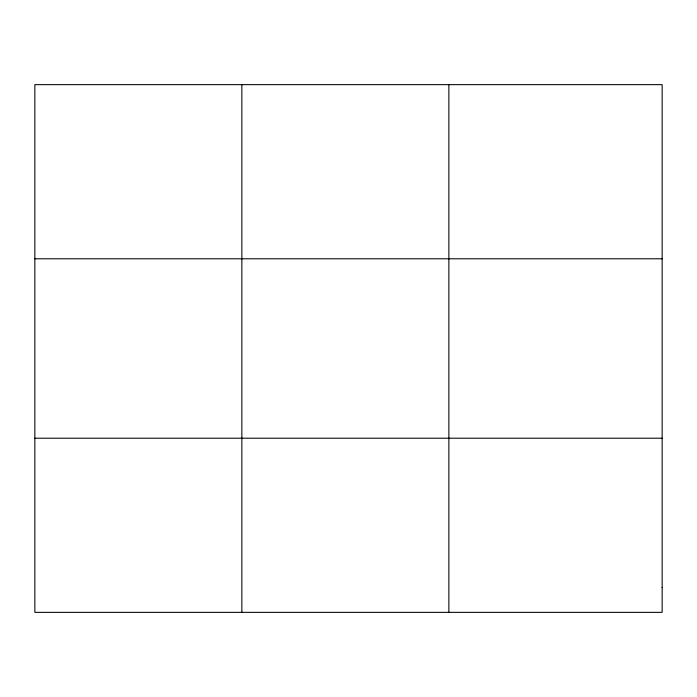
<?xml version="1.0" encoding="UTF-8"?>
<svg xmlns="http://www.w3.org/2000/svg" width="697" height="697" viewBox="0 0 697 697"><rect width="100%" height="100%" fill="white"/><g stroke="black" fill="none" stroke-linecap="round" stroke-linejoin="round"><path stroke-width="1.05" d="M241.859 84.642L241.859 612.358M448.868 84.642L448.868 612.358M34.85 258.787L662.15 258.787M34.85 438.213L662.15 438.213M662.15 587.484L662.15 612.358L34.85 612.358L34.85 84.642L662.15 84.642L662.15 587.484"/></g></svg>
